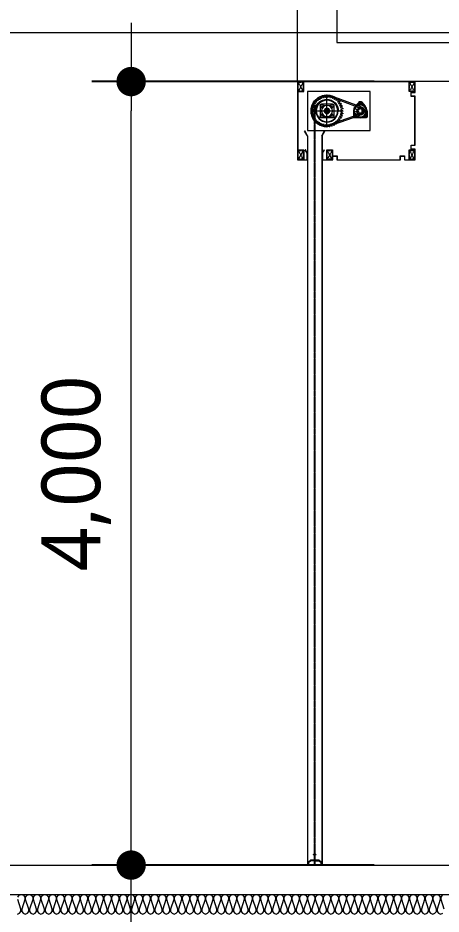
# Model space of a CAD drawing. Header units: millimetres. Extents: x 0 to 420000, y 0 to 297000.
# Drawn here: x 250735 to 252895, y 34200 to 38775 of the extents above; entities that cross this region are included whole.
import ezdxf

# ---------------------------------------------------------------- set-up
doc = ezdxf.new("R2010")
doc.units = ezdxf.units.MM
for name, pattern in [('CEN', [62, 60, -1, 0, -1]), ('CENTER', [2, 1.25, -0.25, 0.25, -0.25]), ('HIDDENX2', [0.75, 0.5, -0.25])]:
    doc.linetypes.add(name, pattern=pattern)
doc.layers.get('Defpoints').update_dxf_attribs({"color": 140})
for name, color, linetype, lineweight in [('A-AXIS-LINE', 1, 'CEN', 15), ('A-CONC-LIN1', 2, 'Continuous', 40), ('A-ELEV-LIN3', 8, 'Continuous', 18), ('A-WAXM-PANL', 6, 'Continuous', 20), ('A-XXXX-FIN2', 6, 'Continuous', 20), ('A-XXXX-INSL2', 8, 'Continuous', 18), ('DJ', 7, 'Continuous', 5)]:
    doc.layers.add(name, color=color, linetype=linetype, lineweight=lineweight)
doc.layers.add('A-XXXX-NPLT', color=144, linetype='Continuous', lineweight=15, plot=False)
doc.layers.add('CEN', color=1, linetype='CEN')
doc.styles.add('HY울릉도L', font='')
doc.styles.add('맑은고딕', font='')
doc.styles.get('HY울릉도L').set_extended_font_data('HYwulM')
doc.styles.get('맑은고딕').set_extended_font_data('Malgun Gothic')
doc.dimstyles.new('CDIM', dxfattribs={"dimtxt": 3, "dimasz": 1.5, "dimexe": 2, "dimexo": 1, "dimgap": 1, "dimtad": 1, "dimdec": 0, "dimrnd": 0.5, "dimzin": 0, "dimdsep": 32, "dimlunit": 6, "dimtxsty": 'HY울릉도L', "dimblk1": '_CIDOT', "dimblk2": '_CIDOT', "dimsah": 1, "dimcen": 5.5, "dimclrd": 2, "dimclre": 2, "dimclrt": 7, "dimadec": 0, "dimazin": 0, "dimtfac": 1, "dimtdec": 0, "dimtix": 1, "dimtmove": 2, "dimatfit": 1, "dimldrblk": '_CIDOT', "dimfxl": 1, "dimtolj": 1, "dimtzin": 0, "dimlwd": -1, "dimarcsym": 0})

# ---------------------------------------------------------------- blocks, each defined once
blk = doc.blocks.new('axis(211208)')
at = {"layer": 'A-AXIS-LINE', "ltscale": 1000}
for p, q in [((4631788.1, -426868.7), (4955413.1, -426868.7)), ((4631788.1, -431118.7), (4955413.1, -431118.7))]:
    blk.add_line(p, q, dxfattribs=at)
blk = doc.blocks.new('지하2층')
at = {"layer": 'A-XXXX-FIN2'}
blk.add_line((4802023.8, -391118.7), (4878823.8, -391118.7), dxfattribs=at)
at = {"layer": 'A-XXXX-INSL2'}
blk.add_line((4802023.8, -391268.7), (4878923.8, -391268.7), dxfattribs=at)
for points in [[(4821043.8, -391368.7), (4821054.8, -391364.7), (4821061.8, -391354.7), (4821061.8, -391343.7), (4821045.8, -391293.7)], [(4821045.8, -391282.7), (4821052.8, -391272.7), (4821063.8, -391268.7), (4821074.8, -391272.7), (4821081.8, -391282.7), (4821081.8, -391293.7), (4821065.8, -391343.7), (4821065.8, -391354.7), (4821072.8, -391364.7), (4821083.8, -391368.7), (4821094.8, -391364.7), (4821101.8, -391354.7), (4821101.8, -391343.7), (4821085.8, -391293.7), (4821085.8, -391282.7), (4821092.8, -391272.7), (4821103.8, -391268.7), (4821114.8, -391272.7), (4821121.8, -391282.7), (4821121.8, -391293.7), (4821105.8, -391343.7), (4821105.8, -391354.7), (4821112.8, -391364.7), (4821123.8, -391368.7), (4821134.8, -391364.7), (4821141.8, -391354.7), (4821141.8, -391343.7), (4821125.8, -391293.7), (4821125.8, -391282.7), (4821132.8, -391272.7), (4821143.8, -391268.7), (4821154.8, -391272.7), (4821161.8, -391282.7), (4821161.8, -391293.7), (4821145.8, -391343.7), (4821145.8, -391354.7), (4821152.8, -391364.7), (4821163.8, -391368.7), (4821174.8, -391364.7), (4821181.8, -391354.7), (4821181.8, -391343.7), (4821165.8, -391293.7), (4821165.8, -391282.7), (4821172.8, -391272.7), (4821183.8, -391268.7), (4821194.8, -391272.7), (4821201.8, -391282.7), (4821201.8, -391293.7), (4821185.8, -391343.7), (4821185.8, -391354.7), (4821192.8, -391364.7), (4821203.8, -391368.7), (4821214.8, -391364.7), (4821221.8, -391354.7), (4821221.8, -391343.7), (4821205.8, -391293.7), (4821205.8, -391282.7), (4821212.8, -391272.7), (4821223.8, -391268.7), (4821234.8, -391272.7), (4821241.8, -391282.7), (4821241.8, -391293.7), (4821225.8, -391343.7), (4821225.8, -391354.7), (4821232.8, -391364.7), (4821243.8, -391368.7), (4821254.8, -391364.7), (4821261.8, -391354.7), (4821261.8, -391343.7), (4821245.8, -391293.7), (4821245.8, -391282.7), (4821252.8, -391272.7), (4821263.8, -391268.7), (4821274.8, -391272.7), (4821281.8, -391282.7), (4821281.8, -391293.7), (4821265.8, -391343.7), (4821265.8, -391354.7), (4821272.8, -391364.7), (4821283.8, -391368.7), (4821294.8, -391364.7), (4821301.8, -391354.7), (4821301.8, -391343.7), (4821285.8, -391293.7), (4821285.8, -391282.7), (4821292.8, -391272.7), (4821303.8, -391268.7), (4821314.8, -391272.7), (4821321.8, -391282.7), (4821321.8, -391293.7), (4821305.8, -391343.7), (4821305.8, -391354.7), (4821312.8, -391364.7), (4821323.8, -391368.7), (4821334.8, -391364.7), (4821341.8, -391354.7), (4821341.8, -391343.7), (4821325.8, -391293.7), (4821325.8, -391282.7), (4821332.8, -391272.7), (4821343.8, -391268.7), (4821354.8, -391272.7), (4821361.8, -391282.7), (4821361.8, -391293.7), (4821345.8, -391343.7), (4821345.8, -391354.7), (4821352.8, -391364.7), (4821363.8, -391368.7), (4821374.8, -391364.7), (4821381.8, -391354.7), (4821381.8, -391343.7), (4821365.8, -391293.7), (4821365.8, -391282.7), (4821372.8, -391272.7), (4821383.8, -391268.7), (4821394.8, -391272.7), (4821401.8, -391282.7), (4821401.8, -391293.7), (4821385.8, -391343.7), (4821385.8, -391354.7), (4821392.8, -391364.7), (4821403.8, -391368.7), (4821414.8, -391364.7), (4821421.8, -391354.7), (4821421.8, -391343.7), (4821405.8, -391293.7), (4821405.8, -391282.7), (4821412.8, -391272.7), (4821423.8, -391268.7), (4821434.8, -391272.7), (4821441.8, -391282.7), (4821441.8, -391293.7), (4821425.8, -391343.7), (4821425.8, -391354.7), (4821432.8, -391364.7), (4821443.8, -391368.7), (4821454.8, -391364.7), (4821461.8, -391354.7), (4821461.8, -391343.7), (4821445.8, -391293.7), (4821445.8, -391282.7), (4821452.8, -391272.7), (4821463.8, -391268.7), (4821474.8, -391272.7), (4821481.8, -391282.7), (4821481.8, -391293.7), (4821465.8, -391343.7), (4821465.8, -391354.7), (4821472.8, -391364.7), (4821483.8, -391368.7), (4821494.8, -391364.7), (4821501.8, -391354.7), (4821501.8, -391343.7), (4821485.8, -391293.7), (4821485.8, -391282.7), (4821492.8, -391272.7), (4821503.8, -391268.7), (4821514.8, -391272.7), (4821521.8, -391282.7), (4821521.8, -391293.7), (4821505.8, -391343.7), (4821505.8, -391354.7), (4821512.8, -391364.7), (4821523.8, -391368.7), (4821534.8, -391364.7), (4821541.8, -391354.7), (4821541.8, -391343.7), (4821525.8, -391293.7), (4821525.8, -391282.7), (4821532.8, -391272.7), (4821543.8, -391268.7), (4821554.8, -391272.7), (4821561.8, -391282.7), (4821561.8, -391293.7), (4821545.8, -391343.7), (4821545.8, -391354.7), (4821552.8, -391364.7), (4821563.8, -391368.7), (4821574.8, -391364.7), (4821581.8, -391354.7), (4821581.8, -391343.7), (4821565.8, -391293.7), (4821565.8, -391282.7), (4821572.8, -391272.7), (4821583.8, -391268.7), (4821594.8, -391272.7), (4821601.8, -391282.7), (4821601.8, -391293.7), (4821585.8, -391343.7), (4821585.8, -391354.7), (4821592.8, -391364.7), (4821603.8, -391368.7), (4821614.8, -391364.7), (4821621.8, -391354.7), (4821621.8, -391343.7), (4821605.8, -391293.7), (4821605.8, -391282.7), (4821612.8, -391272.7), (4821623.8, -391268.7), (4821634.8, -391272.7), (4821641.8, -391282.7), (4821641.8, -391293.7), (4821625.8, -391343.7), (4821625.8, -391354.7), (4821632.8, -391364.7), (4821643.8, -391368.7), (4821654.8, -391364.7), (4821661.8, -391354.7), (4821661.8, -391343.7), (4821645.8, -391293.7), (4821645.8, -391282.7), (4821652.8, -391272.7), (4821663.8, -391268.7), (4821674.8, -391272.7), (4821681.8, -391282.7), (4821681.8, -391293.7), (4821665.8, -391343.7), (4821665.8, -391354.7), (4821672.8, -391364.7), (4821683.8, -391368.7), (4821694.8, -391364.7), (4821701.8, -391354.7), (4821701.8, -391343.7), (4821685.8, -391293.7), (4821685.8, -391282.7), (4821692.8, -391272.7), (4821703.8, -391268.7), (4821714.8, -391272.7), (4821721.8, -391282.7), (4821721.8, -391293.7), (4821705.8, -391343.7), (4821705.8, -391354.7), (4821712.8, -391364.7), (4821723.8, -391368.7), (4821734.8, -391364.7), (4821741.8, -391354.7), (4821741.8, -391343.7), (4821725.8, -391293.7), (4821725.8, -391282.7), (4821732.8, -391272.7), (4821743.8, -391268.7), (4821754.8, -391272.7), (4821761.8, -391282.7), (4821761.8, -391293.7), (4821745.8, -391343.7), (4821745.8, -391354.7), (4821752.8, -391364.7), (4821763.8, -391368.7), (4821774.8, -391364.7), (4821781.8, -391354.7), (4821781.8, -391343.7), (4821765.8, -391293.7), (4821765.8, -391282.7), (4821772.8, -391272.7), (4821783.8, -391268.7), (4821794.8, -391272.7), (4821801.8, -391282.7), (4821801.8, -391293.7), (4821785.8, -391343.7), (4821785.8, -391354.7), (4821792.8, -391364.7), (4821803.8, -391368.7), (4821814.8, -391364.7), (4821821.8, -391354.7), (4821821.8, -391343.7), (4821805.8, -391293.7), (4821805.8, -391282.7), (4821812.8, -391272.7), (4821823.8, -391268.7), (4821834.8, -391272.7), (4821841.8, -391282.7), (4821841.8, -391293.7), (4821825.8, -391343.7), (4821825.8, -391354.7), (4821832.8, -391364.7), (4821843.8, -391368.7), (4821854.8, -391364.7), (4821861.8, -391354.7), (4821861.8, -391343.7), (4821845.8, -391293.7), (4821845.8, -391282.7), (4821852.8, -391272.7), (4821863.8, -391268.7), (4821874.8, -391272.7), (4821881.8, -391282.7), (4821881.8, -391293.7), (4821865.8, -391343.7), (4821865.8, -391354.7), (4821872.8, -391364.7), (4821883.8, -391368.7), (4821894.8, -391364.7), (4821901.8, -391354.7), (4821901.8, -391343.7), (4821885.8, -391293.7), (4821885.8, -391282.7), (4821892.8, -391272.7), (4821903.8, -391268.7), (4821914.8, -391272.7), (4821921.8, -391282.7), (4821921.8, -391293.7), (4821905.8, -391343.7), (4821905.8, -391354.7), (4821912.8, -391364.7), (4821923.8, -391368.7), (4821934.8, -391364.7), (4821941.8, -391354.7), (4821941.8, -391343.7), (4821925.8, -391293.7), (4821925.8, -391282.7), (4821932.8, -391272.7), (4821943.8, -391268.7), (4821954.8, -391272.7), (4821961.8, -391282.7), (4821961.8, -391293.7), (4821945.8, -391343.7), (4821945.8, -391354.7), (4821952.8, -391364.7), (4821963.8, -391368.7), (4821974.8, -391364.7), (4821981.8, -391354.7), (4821981.8, -391343.7), (4821965.8, -391293.7), (4821965.8, -391282.7), (4821972.8, -391272.7), (4821983.8, -391268.7), (4821994.8, -391272.7), (4822001.8, -391282.7), (4822001.8, -391293.7), (4821985.8, -391343.7), (4821985.8, -391354.7), (4821992.8, -391364.7), (4822003.8, -391368.7), (4822014.8, -391364.7), (4822021.8, -391354.7), (4822021.8, -391343.7), (4822005.8, -391293.7), (4822005.8, -391282.7), (4822012.8, -391272.7), (4822023.8, -391268.7), (4822034.8, -391272.7), (4822041.8, -391282.7), (4822041.8, -391293.7), (4822025.8, -391343.7), (4822025.8, -391354.7), (4822032.8, -391364.7), (4822043.8, -391368.7), (4822054.8, -391364.7), (4822061.8, -391354.7), (4822061.8, -391343.7), (4822045.8, -391293.7), (4822045.8, -391282.7), (4822052.8, -391272.7), (4822063.8, -391268.7), (4822074.8, -391272.7), (4822081.8, -391282.7), (4822081.8, -391293.7), (4822065.8, -391343.7), (4822065.8, -391354.7), (4822072.8, -391364.7), (4822083.8, -391368.7), (4822094.8, -391364.7), (4822101.8, -391354.7), (4822101.8, -391343.7), (4822085.8, -391293.7), (4822085.8, -391282.7), (4822092.8, -391272.7), (4822103.8, -391268.7), (4822114.8, -391272.7), (4822121.8, -391282.7), (4822121.8, -391293.7), (4822105.8, -391343.7), (4822105.8, -391354.7), (4822112.8, -391364.7), (4822123.8, -391368.7), (4822134.8, -391364.7), (4822141.8, -391354.7), (4822141.8, -391343.7), (4822125.8, -391293.7), (4822125.8, -391282.7), (4822132.8, -391272.7), (4822143.8, -391268.7), (4822154.8, -391272.7), (4822161.8, -391282.7), (4822161.8, -391293.7), (4822145.8, -391343.7), (4822145.8, -391354.7), (4822152.8, -391364.7), (4822163.8, -391368.7), (4822174.8, -391364.7), (4822181.8, -391354.7), (4822181.8, -391343.7), (4822165.8, -391293.7), (4822165.8, -391282.7), (4822172.8, -391272.7), (4822183.8, -391268.7), (4822194.8, -391272.7), (4822201.8, -391282.7), (4822201.8, -391293.7), (4822185.8, -391343.7), (4822185.8, -391354.7), (4822192.8, -391364.7), (4822203.8, -391368.7), (4822214.8, -391364.7), (4822221.8, -391354.7), (4822221.8, -391343.7), (4822205.8, -391293.7), (4822205.8, -391282.7), (4822212.8, -391272.7), (4822223.8, -391268.7), (4822234.8, -391272.7), (4822241.8, -391282.7), (4822241.8, -391293.7), (4822225.8, -391343.7), (4822225.8, -391354.7), (4822232.8, -391364.7), (4822243.8, -391368.7), (4822254.8, -391364.7), (4822261.8, -391354.7), (4822261.8, -391343.7), (4822245.8, -391293.7), (4822245.8, -391282.7), (4822252.8, -391272.7), (4822263.8, -391268.7), (4822274.8, -391272.7), (4822281.8, -391282.7), (4822281.8, -391293.7), (4822265.8, -391343.7), (4822265.8, -391354.7), (4822272.8, -391364.7), (4822283.8, -391368.7), (4822294.8, -391364.7), (4822301.8, -391354.7), (4822301.8, -391343.7), (4822285.8, -391293.7), (4822285.8, -391282.7), (4822292.8, -391272.7), (4822303.8, -391268.7), (4822314.8, -391272.7), (4822321.8, -391282.7), (4822321.8, -391293.7), (4822305.8, -391343.7), (4822305.8, -391354.7), (4822312.8, -391364.7), (4822323.8, -391368.7), (4822334.8, -391364.7), (4822341.8, -391354.7), (4822341.8, -391343.7), (4822325.8, -391293.7), (4822325.8, -391282.7), (4822332.8, -391272.7), (4822343.8, -391268.7), (4822354.8, -391272.7), (4822361.8, -391282.7), (4822361.8, -391293.7), (4822345.8, -391343.7), (4822345.8, -391354.7), (4822352.8, -391364.7), (4822363.8, -391368.7), (4822374.8, -391364.7), (4822381.8, -391354.7), (4822381.8, -391343.7), (4822365.8, -391293.7), (4822365.8, -391282.7), (4822372.8, -391272.7), (4822383.8, -391268.7), (4822394.8, -391272.7), (4822401.8, -391282.7), (4822401.8, -391293.7), (4822385.8, -391343.7), (4822385.8, -391354.7), (4822392.8, -391364.7), (4822403.8, -391368.7), (4822414.8, -391364.7), (4822421.8, -391354.7), (4822421.8, -391343.7), (4822405.8, -391293.7), (4822405.8, -391282.7), (4822412.8, -391272.7), (4822423.8, -391268.7), (4822434.8, -391272.7), (4822441.8, -391282.7), (4822441.8, -391293.7), (4822425.8, -391343.7), (4822425.8, -391354.7), (4822432.8, -391364.7), (4822443.8, -391368.7), (4822454.8, -391364.7), (4822461.8, -391354.7), (4822461.8, -391343.7), (4822445.8, -391293.7), (4822445.8, -391282.7), (4822452.8, -391272.7), (4822463.8, -391268.7), (4822474.8, -391272.7), (4822481.8, -391282.7), (4822481.8, -391293.7), (4822465.8, -391343.7), (4822465.8, -391354.7), (4822472.8, -391364.7), (4822483.8, -391368.7), (4822494.8, -391364.7), (4822501.8, -391354.7), (4822501.8, -391343.7), (4822485.8, -391293.7), (4822485.8, -391282.7), (4822492.8, -391272.7), (4822503.8, -391268.7), (4822514.8, -391272.7), (4822521.8, -391282.7), (4822521.8, -391293.7), (4822505.8, -391343.7), (4822505.8, -391354.7), (4822512.8, -391364.7), (4822523.8, -391368.7), (4822534.8, -391364.7), (4822541.8, -391354.7), (4822541.8, -391343.7), (4822525.8, -391293.7), (4822525.8, -391282.7), (4822532.8, -391272.7), (4822543.8, -391268.7), (4822554.8, -391272.7), (4822561.8, -391282.7), (4822561.8, -391293.7), (4822545.8, -391343.7), (4822545.8, -391354.7), (4822552.8, -391364.7), (4822563.8, -391368.7), (4822574.8, -391364.7), (4822581.8, -391354.7), (4822581.8, -391343.7), (4822565.8, -391293.7), (4822565.8, -391282.7), (4822572.8, -391272.7), (4822583.8, -391268.7), (4822594.8, -391272.7), (4822601.8, -391282.7), (4822601.8, -391293.7), (4822585.8, -391343.7), (4822585.8, -391354.7), (4822592.8, -391364.7), (4822603.8, -391368.7), (4822614.8, -391364.7), (4822621.8, -391354.7), (4822621.8, -391343.7), (4822605.8, -391293.7), (4822605.8, -391282.7), (4822612.8, -391272.7), (4822623.8, -391268.7), (4822634.8, -391272.7), (4822641.8, -391282.7), (4822641.8, -391293.7), (4822625.8, -391343.7), (4822625.8, -391354.7), (4822632.8, -391364.7), (4822643.8, -391368.7), (4822654.8, -391364.7), (4822661.8, -391354.7), (4822661.8, -391343.7), (4822645.8, -391293.7), (4822645.8, -391282.7), (4822652.8, -391272.7), (4822663.8, -391268.7), (4822674.8, -391272.7), (4822681.8, -391282.7), (4822681.8, -391293.7), (4822665.8, -391343.7), (4822665.8, -391354.7), (4822672.8, -391364.7), (4822683.8, -391368.7), (4822694.8, -391364.7), (4822701.8, -391354.7), (4822701.8, -391343.7), (4822685.8, -391293.7), (4822685.8, -391282.7), (4822692.8, -391272.7), (4822703.8, -391268.7), (4822714.8, -391272.7), (4822721.8, -391282.7), (4822721.8, -391293.7), (4822705.8, -391343.7), (4822705.8, -391354.7), (4822712.8, -391364.7), (4822723.8, -391368.7), (4822734.8, -391364.7), (4822741.8, -391354.7), (4822741.8, -391343.7), (4822725.8, -391293.7), (4822725.8, -391282.7), (4822732.8, -391272.7), (4822743.8, -391268.7), (4822754.8, -391272.7), (4822761.8, -391282.7), (4822761.8, -391293.7), (4822745.8, -391343.7), (4822745.8, -391354.7), (4822752.8, -391364.7), (4822763.8, -391368.7), (4822774.8, -391364.7), (4822781.8, -391354.7), (4822781.8, -391343.7), (4822765.8, -391293.7), (4822765.8, -391282.7), (4822772.8, -391272.7), (4822783.8, -391268.7), (4822794.8, -391272.7), (4822801.8, -391282.7), (4822801.8, -391293.7), (4822785.8, -391343.7), (4822785.8, -391354.7), (4822792.8, -391364.7), (4822803.8, -391368.7), (4822814.8, -391364.7), (4822821.8, -391354.7), (4822821.8, -391343.7), (4822805.8, -391293.7), (4822805.8, -391282.7), (4822812.8, -391272.7), (4822823.8, -391268.7), (4822834.8, -391272.7), (4822841.8, -391282.7), (4822841.8, -391293.7), (4822825.8, -391343.7), (4822825.8, -391354.7), (4822832.8, -391364.7), (4822843.8, -391368.7), (4822854.8, -391364.7), (4822861.8, -391354.7), (4822861.8, -391343.7), (4822845.8, -391293.7), (4822845.8, -391282.7), (4822852.8, -391272.7), (4822863.8, -391268.7), (4822874.8, -391272.7), (4822881.8, -391282.7), (4822881.8, -391293.7), (4822865.8, -391343.7), (4822865.8, -391354.7), (4822872.8, -391364.7), (4822883.8, -391368.7), (4822894.8, -391364.7), (4822901.8, -391354.7), (4822901.8, -391343.7), (4822885.8, -391293.7), (4822885.8, -391282.7), (4822892.8, -391272.7), (4822903.8, -391268.7), (4822914.8, -391272.7), (4822921.8, -391282.7), (4822921.8, -391293.7), (4822905.8, -391343.7), (4822905.8, -391354.7), (4822912.8, -391364.7), (4822923.8, -391368.7), (4822934.8, -391364.7), (4822941.8, -391354.7), (4822941.8, -391343.7), (4822925.8, -391293.7), (4822925.8, -391282.7), (4822932.8, -391272.7), (4822943.8, -391268.7), (4822954.8, -391272.7), (4822961.8, -391282.7), (4822961.8, -391293.7), (4822945.8, -391343.7), (4822945.8, -391354.7), (4822952.8, -391364.7), (4822963.8, -391368.7), (4822974.8, -391364.7), (4822981.8, -391354.7), (4822981.8, -391343.7), (4822965.8, -391293.7), (4822965.8, -391282.7), (4822972.8, -391272.7), (4822983.8, -391268.7), (4822994.8, -391272.7), (4823001.8, -391282.7), (4823001.8, -391293.7), (4822985.8, -391343.7), (4822985.8, -391354.7), (4822992.8, -391364.7), (4823003.8, -391368.7), (4823014.8, -391364.7), (4823021.8, -391354.7), (4823021.8, -391343.7), (4823005.8, -391293.7), (4823005.8, -391282.7), (4823012.8, -391272.7), (4823023.8, -391268.7), (4823034.8, -391272.7), (4823041.8, -391282.7), (4823041.8, -391293.7), (4823025.8, -391343.7), (4823025.8, -391354.7), (4823032.8, -391364.7), (4823043.8, -391368.7), (4823054.8, -391364.7), (4823061.8, -391354.7), (4823061.8, -391343.7), (4823045.8, -391293.7), (4823045.8, -391282.7), (4823052.8, -391272.7), (4823063.8, -391268.7), (4823074.8, -391272.7), (4823081.8, -391282.7), (4823081.8, -391293.7), (4823065.8, -391343.7), (4823065.8, -391354.7), (4823072.8, -391364.7), (4823083.8, -391368.7), (4823094.8, -391364.7), (4823101.8, -391354.7), (4823101.8, -391343.7), (4823085.8, -391293.7), (4823085.8, -391282.7), (4823092.8, -391272.7), (4823103.8, -391268.7), (4823114.8, -391272.7), (4823121.8, -391282.7), (4823121.8, -391293.7), (4823105.8, -391343.7), (4823105.8, -391354.7), (4823112.8, -391364.7), (4823123.8, -391368.7), (4823134.8, -391364.7), (4823141.8, -391354.7), (4823141.8, -391343.7), (4823125.8, -391293.7), (4823125.8, -391282.7), (4823132.8, -391272.7), (4823143.8, -391268.7), (4823154.8, -391272.7), (4823161.8, -391282.7), (4823161.8, -391293.7), (4823145.8, -391343.7), (4823145.8, -391354.7), (4823152.8, -391364.7), (4823163.8, -391368.7), (4823174.8, -391364.7), (4823181.8, -391354.7), (4823181.8, -391343.7), (4823165.8, -391293.7), (4823165.8, -391282.7), (4823172.8, -391272.7), (4823183.8, -391268.7), (4823194.8, -391272.7), (4823201.8, -391282.7), (4823201.8, -391293.7), (4823185.8, -391343.7), (4823185.8, -391354.7), (4823192.8, -391364.7), (4823203.8, -391368.7), (4823214.8, -391364.7)], [(4823221.8, -391343.7), (4823205.8, -391293.7), (4823205.8, -391282.7), (4823212.8, -391272.7)]]:
    blk.add_lwpolyline(points, dxfattribs=at)
blk = doc.blocks.new('방화스크린(냉동전실)(220321)')
at = {"layer": 'A-ELEV-LIN3'}
for p, q in [((225602.9, 83862.7), (225460.5, 83809.3)), ((225604.2, 83863.4), (225601.7, 83862.1)), ((225601.7, 83862.1), (225604.3, 83850.8)), ((225604.2, 83863.4), (225611.8, 83854.6)), ((225616.1, 83868.1), (225613.4, 83867.2)), ((225613.4, 83867.2), (225614.2, 83855.6)), ((225616.1, 83868.1), (225622.3, 83858.2)), ((225625.8, 83870.4), (225624.8, 83858.9)), ((225628.6, 83870.9), (225625.8, 83870.4)), ((225628.6, 83870.9), (225633.2, 83860.2)), ((225635.8, 83860.4), (225633.2, 83860.2)), ((225638.6, 83871.6), (225635.8, 83860.4)), ((225641.4, 83871.6), (225638.6, 83871.6)), ((225640, 83717.2), (225640, 83862.8)), ((225641.4, 83871.6), (225644.2, 83860.4)), ((225646.8, 83860.2), (225644.2, 83860.4)), ((225651.4, 83870.9), (225646.8, 83860.2)), ((225654.2, 83870.4), (225651.4, 83870.9)), ((225654.2, 83870.4), (225655.2, 83858.9)), ((225663.9, 83868.1), (225657.7, 83858.2)), ((225666.6, 83867.2), (225663.9, 83868.1)), ((225666.6, 83867.2), (225665.8, 83855.6)), ((225675.8, 83863.4), (225668.2, 83854.6)), ((225678.3, 83862.1), (225675.7, 83850.8)), ((225678.3, 83862.1), (225675.8, 83863.4)), ((225464.7, 83835.9), (225444.6, 83813.8)), ((225463.3, 83834.3), (225463.3, 83824.4)), ((225606, 83856.5), (225463.7, 83803.1)), ((225476.1, 83838.8), (225464.7, 83838.8)), ((225464.7, 83824.7), (225464.7, 83838.8)), ((225476.1, 83824.6), (225476.1, 83838.8)), ((225476.1, 83835.7), (225496.1, 83813.8)), ((225477.4, 83834.3), (225477.4, 83824.4)), ((225562.8, 83816.6), (225561.9, 83813.9)), ((225562.8, 83816.6), (225574.4, 83815.8)), ((225567.9, 83828.3), (225566.6, 83825.8)), ((225566.6, 83825.8), (225575.4, 83818.2)), ((225567.9, 83828.3), (225579.2, 83825.7)), ((225574.8, 83839.1), (225573.1, 83836.8)), ((225573.1, 83836.8), (225580.6, 83828)), ((225575.4, 83818.2), (225574.4, 83815.8)), ((225574.8, 83839.1), (225585.5, 83834.8)), ((225580.6, 83828), (225579.2, 83825.7)), ((225583.3, 83848.7), (225581.3, 83846.7)), ((225581.3, 83846.7), (225587.2, 83836.8)), ((225583.3, 83848.7), (225593.2, 83842.7)), ((225587.2, 83836.8), (225585.5, 83834.8)), ((225593.2, 83856.9), (225590.9, 83855.2)), ((225590.9, 83855.2), (225595.2, 83844.5)), ((225593.2, 83856.9), (225602, 83849.4)), ((225595.2, 83844.5), (225593.2, 83842.7)), ((225604.3, 83850.8), (225602, 83849.4)), ((225604.8, 83818.1), (225604.8, 83761.8)), ((225604.8, 83815.2), (225612.2, 83807.8)), ((225614.2, 83855.6), (225611.8, 83854.6)), ((225611.9, 83825.2), (225668.1, 83825.2)), ((225614.8, 83825.2), (225622.2, 83817.8)), ((225624.8, 83858.9), (225622.3, 83858.2)), ((225640, 83847.9), (225642.2, 83847.9)), ((225640, 83847.2), (225642.2, 83847.2)), ((225657.7, 83858.2), (225655.2, 83858.9)), ((225665.2, 83825.2), (225657.8, 83817.8)), ((225668.2, 83854.6), (225665.8, 83855.6)), ((225675.2, 83815.2), (225667.8, 83807.8)), ((225675.2, 83818.1), (225675.2, 83761.8)), ((225678, 83849.4), (225675.7, 83850.8)), ((225686.9, 83856.9), (225678, 83849.4)), ((225689.1, 83855.2), (225684.8, 83844.5)), ((225686.8, 83842.7), (225684.8, 83844.5)), ((225696.7, 83848.7), (225686.8, 83842.7)), ((225689.1, 83855.2), (225686.9, 83856.9)), ((225698.7, 83846.7), (225692.8, 83836.8)), ((225694.5, 83834.8), (225692.8, 83836.8)), ((225705.2, 83839.1), (225694.5, 83834.8)), ((225698.7, 83846.7), (225696.7, 83848.7)), ((225706.9, 83836.8), (225699.4, 83828)), ((225700.8, 83825.7), (225699.4, 83828)), ((225712.1, 83828.3), (225700.8, 83825.7)), ((225713.4, 83825.8), (225704.6, 83818.2)), ((225705.6, 83815.8), (225704.6, 83818.2)), ((225706.9, 83836.8), (225705.2, 83839.1)), ((225717.2, 83816.6), (225705.6, 83815.8)), ((225713.4, 83825.8), (225712.1, 83828.3)), ((225718.1, 83813.9), (225717.2, 83816.6)), ((225435.2, 83790), (225435.2, 83759.7)), ((225441, 83770.6), (225435.2, 83764.8)), ((225448.9, 83788.3), (225455.6, 83790.3)), ((225448.9, 83788.3), (225449.3, 83785.5)), ((225449.3, 83785.5), (225456.3, 83785.7)), ((225451.4, 83800.2), (225450.2, 83797.7)), ((225450.2, 83797.7), (225456.2, 83794)), ((225451.4, 83800.2), (225458.1, 83798.2)), ((225453.2, 83777), (225457.8, 83782.2)), ((225453.2, 83777), (225455, 83774.8)), ((225455, 83774.8), (225460.8, 83778.8)), ((225456.2, 83794), (225455.6, 83790.3)), ((225456.3, 83785.7), (225457.8, 83782.2)), ((225459.9, 83808.9), (225457.5, 83807.3)), ((225457.5, 83807.3), (225460.6, 83801)), ((225460.6, 83801), (225458.1, 83798.2)), ((225459.9, 83808.9), (225464.5, 83803.5)), ((225460.8, 83778.8), (225464, 83776.7)), ((225462.9, 83769.7), (225464, 83776.7)), ((225462.9, 83769.7), (225465.6, 83769)), ((225468.1, 83804.5), (225464.5, 83803.5)), ((225465.6, 83769), (225468.4, 83775.4)), ((225468.9, 83811.5), (225468.1, 83804.5)), ((225468.4, 83775.4), (225472.2, 83775.4)), ((225471.8, 83811.5), (225468.9, 83811.5)), ((225640.9, 83715.3), (225470.5, 83775.3)), ((225641, 83708.4), (225470.6, 83768.4)), ((225471.8, 83811.5), (225472.7, 83804.5)), ((225475.1, 83769), (225472.2, 83775.4)), ((225476.3, 83803.5), (225472.7, 83804.5)), ((225475.1, 83769), (225477.8, 83769.7)), ((225480.8, 83808.9), (225476.3, 83803.5)), ((225476.6, 83776.7), (225479.8, 83778.7)), ((225477.8, 83769.7), (225476.6, 83776.7)), ((225485.7, 83774.8), (225479.8, 83778.7)), ((225483.2, 83807.3), (225480.2, 83801)), ((225482.6, 83798.1), (225480.2, 83801)), ((225483.2, 83807.3), (225480.8, 83808.9)), ((225489.3, 83800.2), (225482.6, 83798.1)), ((225482.8, 83782.2), (225484.4, 83785.6)), ((225487.5, 83777), (225482.8, 83782.2)), ((225491.4, 83785.5), (225484.4, 83785.6)), ((225490.5, 83797.7), (225484.6, 83793.9)), ((225485.1, 83790.2), (225484.6, 83793.9)), ((225491.8, 83788.3), (225485.1, 83790.2)), ((225485.7, 83774.8), (225487.5, 83777)), ((225490.5, 83797.7), (225489.3, 83800.2)), ((225491.4, 83785.5), (225491.8, 83788.3)), ((225499.7, 83770.6), (225505.5, 83764.8)), ((225505.5, 83790), (225505.5, 83759.7)), ((225558.4, 83791.4), (225569.6, 83794.2)), ((225558.4, 83791.4), (225558.4, 83788.6)), ((225558.4, 83788.6), (225569.6, 83785.8)), ((225559.6, 83804.2), (225559.1, 83801.4)), ((225559.1, 83801.4), (225569.8, 83796.8)), ((225559.1, 83778.6), (225569.8, 83783.2)), ((225559.1, 83778.6), (225559.6, 83775.8)), ((225559.6, 83804.2), (225571.1, 83805.2)), ((225559.6, 83775.8), (225571.1, 83774.8)), ((225561.9, 83813.9), (225571.8, 83807.7)), ((225561.9, 83766.1), (225571.8, 83772.3)), ((225712.8, 83790), (225567.2, 83790)), ((225569.8, 83796.8), (225569.6, 83794.2)), ((225569.6, 83785.8), (225569.8, 83783.2)), ((225571.8, 83807.7), (225571.1, 83805.2)), ((225571.1, 83774.8), (225571.8, 83772.3)), ((225582.8, 83790), (225582.1, 83790)), ((225612.2, 83772.2), (225604.8, 83764.8)), ((225629.5, 83790.6), (225640.6, 83779.5)), ((225630.5, 83794.6), (225644.5, 83780.5)), ((225632.5, 83797.5), (225647.5, 83782.5)), ((225635.5, 83799.5), (225649.5, 83785.4)), ((225650.5, 83789.4), (225639.4, 83800.5)), ((225667.8, 83772.2), (225675.2, 83764.8)), ((225718.1, 83813.9), (225708.2, 83807.7)), ((225708.9, 83805.2), (225708.2, 83807.7)), ((225708.2, 83772.3), (225708.9, 83774.8)), ((225718.1, 83766.1), (225708.2, 83772.3)), ((225720.4, 83804.2), (225708.9, 83805.2)), ((225720.4, 83775.8), (225708.9, 83774.8)), ((225720.9, 83801.4), (225710.2, 83796.8)), ((225710.4, 83794.2), (225710.2, 83796.8)), ((225710.2, 83783.2), (225710.4, 83785.8)), ((225720.9, 83778.6), (225710.2, 83783.2)), ((225721.6, 83791.4), (225710.4, 83794.2)), ((225721.6, 83788.6), (225710.4, 83785.8)), ((225720.9, 83801.4), (225720.4, 83804.2)), ((225720.4, 83775.8), (225720.9, 83778.6)), ((225721.6, 83788.6), (225721.6, 83791.4)), ((225440.1, 83754.9), (225500.6, 83754.9)), ((225451, 83760.7), (225445.2, 83754.9)), ((225489.7, 83760.7), (225495.5, 83754.9)), ((225561.9, 83766.1), (225562.8, 83763.4)), ((225562.8, 83763.4), (225574.4, 83764.2)), ((225566.6, 83754.2), (225575.4, 83761.8)), ((225566.6, 83754.2), (225567.9, 83751.7)), ((225567.9, 83751.7), (225579.2, 83754.3)), ((225573.1, 83743.1), (225580.6, 83752)), ((225573.1, 83743.1), (225574.8, 83740.9)), ((225574.4, 83764.2), (225575.4, 83761.8)), ((225574.8, 83740.9), (225585.5, 83745.2)), ((225579.2, 83754.3), (225580.6, 83752)), ((225581.3, 83733.3), (225587.2, 83743.2)), ((225581.3, 83733.3), (225583.3, 83731.3)), ((225583.3, 83731.3), (225593.2, 83737.2)), ((225585.5, 83745.2), (225587.2, 83743.2)), ((225590.9, 83724.8), (225595.2, 83735.5)), ((225590.9, 83724.8), (225593.2, 83723.1)), ((225593.2, 83737.2), (225595.2, 83735.5)), ((225593.2, 83723.1), (225602, 83730.6)), ((225601.7, 83717.9), (225604.3, 83729.2)), ((225602, 83730.6), (225604.3, 83729.2)), ((225604.2, 83716.6), (225611.8, 83725.4)), ((225611.8, 83725.4), (225614.2, 83724.4)), ((225611.9, 83754.8), (225668.1, 83754.8)), ((225613.4, 83712.8), (225614.2, 83724.4)), ((225622.2, 83762.2), (225614.8, 83754.8)), ((225657.8, 83762.2), (225665.2, 83754.8)), ((225665.8, 83724.4), (225668.2, 83725.4)), ((225666.6, 83712.8), (225665.8, 83724.4)), ((225675.8, 83716.6), (225668.2, 83725.4)), ((225675.7, 83729.2), (225678, 83730.6)), ((225678.3, 83717.9), (225675.7, 83729.2)), ((225686.9, 83723.1), (225678, 83730.6)), ((225684.8, 83735.5), (225686.8, 83737.2)), ((225689.1, 83724.8), (225684.8, 83735.5)), ((225696.7, 83731.3), (225686.8, 83737.2)), ((225686.9, 83723.1), (225689.1, 83724.8)), ((225692.8, 83743.2), (225694.5, 83745.2)), ((225698.7, 83733.3), (225692.8, 83743.2)), ((225705.2, 83740.9), (225694.5, 83745.2)), ((225696.7, 83731.3), (225698.7, 83733.3)), ((225699.4, 83752), (225700.8, 83754.3)), ((225706.9, 83743.1), (225699.4, 83752)), ((225712.1, 83751.7), (225700.8, 83754.3)), ((225704.6, 83761.8), (225705.6, 83764.2)), ((225713.4, 83754.2), (225704.6, 83761.8)), ((225705.2, 83740.9), (225706.9, 83743.1)), ((225717.2, 83763.4), (225705.6, 83764.2)), ((225712.1, 83751.7), (225713.4, 83754.2)), ((225717.2, 83763.4), (225718.1, 83766.1)), ((225601.7, 83717.9), (225604.2, 83716.6)), ((225613.4, 83712.8), (225616.1, 83711.9)), ((225616.1, 83711.9), (225622.3, 83721.8)), ((225622.3, 83721.8), (225624.8, 83721.1)), ((225625.8, 83709.6), (225624.8, 83721.1)), ((225625.8, 83709.6), (225628.6, 83709.1)), ((225628.6, 83709.1), (225633.2, 83719.8)), ((225633.2, 83719.8), (225635.8, 83719.6)), ((225638.6, 83708.4), (225635.8, 83719.6)), ((225638.6, 83708.4), (225641.4, 83708.4)), ((225641.4, 83708.4), (225644.2, 83719.6)), ((225644.2, 83719.6), (225646.8, 83719.8)), ((225651.4, 83709.1), (225646.8, 83719.8)), ((225652.1, 83687.8), (225651, 83687.2)), ((225665, 83663), (225651, 83687.2)), ((225651.4, 83709.1), (225654.2, 83709.6)), ((225666.2, 83663.4), (225652.1, 83687.8)), ((225654.2, 83709.6), (225655.2, 83721.1)), ((225655.2, 83721.1), (225657.7, 83721.8)), ((225663.9, 83711.9), (225657.7, 83721.8)), ((225663.9, 83711.9), (225666.6, 83712.8)), ((225675.8, 83716.6), (225678.3, 83717.9)), ((225738.8, 83663.4), (225752.9, 83687.8)), ((225740, 83663), (225754, 83687.2)), ((225752.9, 83687.8), (225754, 83687.2)), ((225665, 83663), (225665, 79940)), ((225666.2, 83663.4), (225666.2, 79940)), ((225738.8, 83663.4), (225738.8, 79940)), ((225740, 83663), (225740, 79940))]:
    blk.add_line(p, q, dxfattribs=at)
blk.add_lwpolyline([(225420, 83890), (225740, 83890), (225740, 83690), (225420, 83690)], close=True, dxfattribs=at)
for centre, radius in [((225470.3, 83790), 35.1), ((225470.3, 83790), 30.4), ((225470.3, 83830.7), 4.16), ((225640, 83790), 57.2), ((225640, 83790), 55), ((225613.6, 83816.4), 5.28), ((225640, 83790), 28.1), ((225666.4, 83816.4), 5.28), ((225470.3, 83790), 10.3), ((225613.6, 83763.6), 5.28), ((225640, 83790), 14.2), ((225640, 83790), 10.6), ((225666.4, 83763.6), 5.28), ((225441.5, 83761.2), 4.16), ((225499.2, 83761.2), 4.16)]:
    blk.add_circle(centre, radius, dxfattribs=at)
for centre, radius, start, end in [((225640, 83790), 81.6, 270.6676, 117.0579), ((225640, 83790), 74.7, 270.6651, 117.0605), ((225640, 83790), 58, 90, 180), ((225640, 83790), 57.3, 90, 180), ((225611.9, 83818.1), 7.04, 90, 180), ((225627.2, 83822.7), 7.04, 225, 291.4218), ((225642.2, 83787.2), 60.7, 0, 90), ((225642.2, 83787.2), 60, 0, 90), ((225652.9, 83822.7), 7.04, 248.5782, 315), ((225668.1, 83818.1), 7.04, 0, 90), ((225470.3, 83790), 21.6, 117.0304, 270.6943), ((225470.3, 83790), 14.7, 117.0304, 270.6943), ((225607.2, 83802.8), 7.04, 338.5782, 45), ((225607.2, 83777.1), 7.04, 315, 21.4218), ((225672.8, 83802.8), 7.04, 135, 201.4218), ((225672.8, 83777.1), 7.04, 158.5782, 225), ((225470.3, 83790), 46.4, 220.779, 229.221), ((225470.3, 83790), 46.4, 310.779, 319.221), ((225611.9, 83761.8), 7.04, 180, 270), ((225627.2, 83757.2), 7.04, 68.5782, 135), ((225652.9, 83757.2), 7.04, 45, 111.4218), ((225668.1, 83761.8), 7.04, 270, 0)]:
    blk.add_arc(centre, radius, start, end, dxfattribs=at)
at = {"layer": 'CEN', "color": 1, "linetype": 'CENTER'}
blk.add_line((225702.5, 79940), (225702.5, 83819.7), dxfattribs=at)
at = {"layer": 'DJ', "color": 8, "linetype": 'HIDDENX2'}
for p, q in [((225193.7, 83891.3), (225218.7, 83936.3)), ((225193.7, 83936.3), (225218.7, 83891.3)), ((225761.3, 83891.3), (225786.3, 83936.3)), ((225761.3, 83936.3), (225786.3, 83891.3)), ((225193.7, 83543.7), (225218.7, 83588.7)), ((225193.7, 83588.7), (225218.7, 83543.7)), ((225613.7, 83543.7), (225638.7, 83588.7)), ((225613.7, 83588.7), (225638.7, 83543.7)), ((225761.3, 83543.7), (225786.3, 83588.7)), ((225761.3, 83588.7), (225786.3, 83543.7))]:
    blk.add_line(p, q, dxfattribs=at)
at = {"layer": 'DJ', "color": 4}
for p, q in [((225702.2, 79941.5), (225702.2, 83787.2)), ((225702.9, 79941.5), (225702.9, 83787.2)), ((225702.9, 79941.5), (225702.2, 79941.5))]:
    blk.add_line(p, q, dxfattribs=at)
at = {"layer": 'DJ', "color": 1, "linetype": 'Continuous'}
for p, q in [((225697.9, 79995.3), (225697.9, 79991.7)), ((225698.1, 79995.5), (225698, 79995.5)), ((225698.1, 79991.5), (225698, 79991.5)), ((225698.1, 79995.5), (225698.1, 79991.5)), ((225698.3, 79995.6), (225698.2, 79995.6)), ((225698.3, 79991.4), (225698.2, 79991.4)), ((225698.3, 79995.7), (225700.6, 79995.7)), ((225698.3, 79991.2), (225698.3, 79995.7)), ((225698.5, 79995.7), (225698.3, 79995.5)), ((225698.5, 79995.7), (225698.3, 79995.6)), ((225698.4, 79995.7), (225698.3, 79995.7)), ((225698.5, 79995.6), (225698.3, 79995.4)), ((225698.4, 79995.5), (225698.3, 79995.4)), ((225698.4, 79995.4), (225698.3, 79995.3)), ((225698.4, 79995.2), (225698.3, 79995.2)), ((225698.3, 79995.1), (225698.3, 79995)), ((225698.3, 79995.1), (225698.3, 79995.1)), ((225698.3, 79995), (225698.3, 79995)), ((225698.3, 79994.3), (225698.3, 79994.3)), ((225698.3, 79994.2), (225698.3, 79994.2)), ((225698.3, 79994.2), (225698.3, 79994.2)), ((225698.3, 79994.1), (225698.3, 79994.1)), ((225698.4, 79994), (225698.3, 79993.9)), ((225698.3, 79994), (225698.3, 79994)), ((225698.4, 79993.9), (225698.3, 79993.8)), ((225698.4, 79993.9), (225698.3, 79993.8)), ((225698.4, 79993.8), (225698.3, 79993.7)), ((225698.5, 79993.7), (225698.3, 79993.5)), ((225698.4, 79993.7), (225698.3, 79993.6)), ((225698.5, 79993.6), (225698.3, 79993.4)), ((225698.5, 79993.6), (225698.3, 79993.4)), ((225698.5, 79993.5), (225698.3, 79993.3)), ((225698.5, 79993.4), (225698.3, 79993.2)), ((225698.4, 79993.3), (225698.3, 79993.1)), ((225698.4, 79993.1), (225698.3, 79993)), ((225698.4, 79993), (225698.3, 79993)), ((225698.3, 79992.9), (225698.3, 79992.9)), ((225698.3, 79992.8), (225698.3, 79992.8)), ((225698.3, 79992.7), (225698.3, 79992.7)), ((225698.3, 79992), (225698.3, 79992)), ((225698.3, 79991.9), (225698.3, 79991.9)), ((225698.3, 79991.9), (225698.3, 79991.9)), ((225698.3, 79991.8), (225698.3, 79991.8)), ((225698.4, 79991.7), (225698.3, 79991.6)), ((225698.4, 79991.7), (225698.3, 79991.7)), ((225698.4, 79991.6), (225698.3, 79991.5)), ((225698.4, 79991.6), (225698.3, 79991.5)), ((225698.4, 79991.5), (225698.3, 79991.4)), ((225698.5, 79991.4), (225698.3, 79991.2)), ((225698.4, 79991.4), (225698.3, 79991.3)), ((225698.3, 79991.2), (225700.6, 79991.2)), ((225698.5, 79991.3), (225698.4, 79991.2)), ((225700.3, 79993.5), (225698.5, 79993.5)), ((225698.5, 79991.3), (225698.5, 79991.2)), ((225700.4, 79995.7), (225700.3, 79995.7)), ((225700.6, 79993.7), (225700.3, 79993.5)), ((225700.6, 79993.6), (225700.3, 79993.4)), ((225700.6, 79991.5), (225700.3, 79991.2)), ((225700.6, 79995.7), (225700.4, 79995.5)), ((225700.5, 79995.7), (225700.4, 79995.6)), ((225700.4, 79995.7), (225700.4, 79995.7)), ((225700.6, 79995.6), (225700.4, 79995.5)), ((225700.6, 79995.5), (225700.4, 79995.4)), ((225700.6, 79993.9), (225700.4, 79993.7)), ((225700.6, 79993.8), (225700.4, 79993.6)), ((225700.6, 79993.5), (225700.4, 79993.3)), ((225700.6, 79993.5), (225700.4, 79993.4)), ((225700.6, 79993.4), (225700.4, 79993.3)), ((225700.6, 79993.3), (225700.4, 79993.2)), ((225700.6, 79991.6), (225700.4, 79991.4)), ((225700.6, 79991.6), (225700.4, 79991.5)), ((225700.6, 79991.4), (225700.4, 79991.2)), ((225700.6, 79995.5), (225700.5, 79995.4)), ((225700.6, 79995.4), (225700.5, 79995.3)), ((225700.6, 79995.3), (225700.5, 79995.2)), ((225700.6, 79995.2), (225700.5, 79995.2)), ((225700.6, 79995.1), (225700.5, 79995)), ((225700.6, 79995.1), (225700.5, 79995.1)), ((225700.6, 79995), (225700.5, 79995)), ((225700.6, 79994.3), (225700.5, 79994.3)), ((225700.6, 79994.2), (225700.5, 79994.2)), ((225700.6, 79994.1), (225700.5, 79994.1)), ((225700.6, 79994), (225700.5, 79994)), ((225700.6, 79993.9), (225700.5, 79993.9)), ((225700.6, 79993.2), (225700.5, 79993.1)), ((225700.6, 79993.2), (225700.5, 79993.1)), ((225700.6, 79993.1), (225700.5, 79993)), ((225700.6, 79993), (225700.5, 79993)), ((225700.6, 79992.9), (225700.5, 79992.9)), ((225700.6, 79992.8), (225700.5, 79992.7)), ((225700.6, 79992.8), (225700.5, 79992.8)), ((225700.6, 79992), (225700.5, 79991.9)), ((225700.6, 79992), (225700.5, 79992)), ((225700.6, 79991.9), (225700.5, 79991.9)), ((225700.6, 79991.8), (225700.5, 79991.7)), ((225700.6, 79991.7), (225700.5, 79991.6)), ((225700.6, 79991.3), (225700.5, 79991.2)), ((225700.6, 79991.2), (225700.6, 79995.7)), ((225706.7, 79995.7), (225704.5, 79995.7)), ((225704.5, 79995.7), (225704.6, 79995.5)), ((225704.5, 79995.7), (225704.6, 79995.6)), ((225704.5, 79991.2), (225704.5, 79995.7)), ((225704.5, 79995.6), (225704.6, 79995.5)), ((225704.5, 79995.5), (225704.5, 79995.4)), ((225704.5, 79995.5), (225704.6, 79995.4)), ((225704.5, 79995.4), (225704.5, 79995.3)), ((225704.5, 79995.3), (225704.5, 79995.2)), ((225704.5, 79995.2), (225704.5, 79995.2)), ((225704.5, 79995.1), (225704.5, 79995)), ((225704.5, 79995.1), (225704.5, 79995.1)), ((225704.5, 79995), (225704.5, 79995)), ((225704.5, 79994.3), (225704.5, 79994.3)), ((225704.5, 79994.2), (225704.5, 79994.2)), ((225704.5, 79994.1), (225704.5, 79994.1)), ((225704.5, 79994), (225704.5, 79994)), ((225704.5, 79993.9), (225704.6, 79993.7)), ((225704.5, 79993.9), (225704.5, 79993.9)), ((225704.5, 79993.8), (225704.6, 79993.6)), ((225704.5, 79993.7), (225704.7, 79993.5)), ((225704.5, 79993.6), (225704.7, 79993.4)), ((225704.5, 79993.5), (225704.6, 79993.3)), ((225704.5, 79993.5), (225704.6, 79993.4)), ((225704.5, 79993.4), (225704.6, 79993.3)), ((225704.5, 79993.3), (225704.6, 79993.2)), ((225704.5, 79993.2), (225704.5, 79993.1)), ((225704.5, 79993.2), (225704.5, 79993.1)), ((225704.5, 79993.1), (225704.5, 79993)), ((225704.5, 79993), (225704.5, 79993)), ((225704.5, 79992.9), (225704.5, 79992.9)), ((225704.5, 79992.8), (225704.5, 79992.7)), ((225704.5, 79992.8), (225704.5, 79992.8)), ((225704.5, 79992), (225704.5, 79991.9)), ((225704.5, 79992), (225704.5, 79992)), ((225704.5, 79991.9), (225704.5, 79991.9)), ((225704.5, 79991.8), (225704.5, 79991.7)), ((225704.5, 79991.7), (225704.5, 79991.6)), ((225704.5, 79991.6), (225704.6, 79991.4)), ((225704.5, 79991.6), (225704.6, 79991.5)), ((225704.5, 79991.5), (225704.7, 79991.2)), ((225704.5, 79991.4), (225704.6, 79991.2)), ((225704.5, 79991.3), (225704.5, 79991.2)), ((225706.7, 79991.2), (225704.5, 79991.2)), ((225704.6, 79995.7), (225704.6, 79995.7)), ((225704.6, 79995.7), (225704.7, 79995.7)), ((225704.7, 79993.5), (225706.5, 79993.5)), ((225706.5, 79995.7), (225706.7, 79995.5)), ((225706.5, 79995.7), (225706.7, 79995.6)), ((225706.5, 79995.6), (225706.7, 79995.4)), ((225706.5, 79993.7), (225706.7, 79993.5)), ((225706.5, 79993.6), (225706.7, 79993.4)), ((225706.5, 79993.6), (225706.7, 79993.4)), ((225706.5, 79993.5), (225706.7, 79993.3)), ((225706.5, 79993.4), (225706.7, 79993.2)), ((225706.5, 79991.4), (225706.7, 79991.2)), ((225706.5, 79991.3), (225706.5, 79991.2)), ((225706.5, 79991.3), (225706.6, 79991.2)), ((225706.6, 79995.7), (225706.7, 79995.7)), ((225706.6, 79995.5), (225706.7, 79995.4)), ((225706.6, 79995.4), (225706.7, 79995.3)), ((225706.6, 79994), (225706.7, 79993.9)), ((225706.6, 79993.9), (225706.7, 79993.8)), ((225706.6, 79993.9), (225706.7, 79993.8)), ((225706.6, 79993.8), (225706.7, 79993.7)), ((225706.6, 79993.7), (225706.7, 79993.6)), ((225706.6, 79993.3), (225706.7, 79993.1)), ((225706.6, 79993.1), (225706.7, 79993)), ((225706.6, 79993), (225706.7, 79993)), ((225706.6, 79991.7), (225706.7, 79991.6)), ((225706.6, 79991.7), (225706.7, 79991.7)), ((225706.6, 79991.6), (225706.7, 79991.5)), ((225706.6, 79991.6), (225706.7, 79991.5)), ((225706.6, 79991.5), (225706.7, 79991.4)), ((225706.6, 79991.4), (225706.7, 79991.3)), ((225706.7, 79991.2), (225706.7, 79995.7)), ((225706.7, 79995.6), (225706.8, 79995.6)), ((225706.6, 79995.2), (225706.7, 79995.2)), ((225706.7, 79995.1), (225706.7, 79995)), ((225706.7, 79995.1), (225706.7, 79995.1)), ((225706.7, 79995), (225706.7, 79995)), ((225706.7, 79994.3), (225706.7, 79994.3)), ((225706.7, 79994.2), (225706.7, 79994.2)), ((225706.7, 79994.2), (225706.7, 79994.2)), ((225706.7, 79994.1), (225706.7, 79994.1)), ((225706.7, 79994), (225706.7, 79994)), ((225706.7, 79992.9), (225706.7, 79992.9)), ((225706.7, 79992.8), (225706.7, 79992.8)), ((225706.7, 79992.7), (225706.7, 79992.7)), ((225706.7, 79992), (225706.7, 79992)), ((225706.7, 79991.9), (225706.7, 79991.9)), ((225706.7, 79991.9), (225706.7, 79991.9)), ((225706.7, 79991.8), (225706.7, 79991.8)), ((225706.7, 79991.4), (225706.8, 79991.4)), ((225706.9, 79995.5), (225706.9, 79991.5)), ((225706.9, 79995.5), (225707, 79995.5)), ((225706.9, 79991.5), (225707, 79991.5)), ((225707.2, 79995.3), (225707.2, 79991.7))]:
    blk.add_line(p, q, dxfattribs=at)
at = {"layer": 'DJ', "color": 4}
blk.add_lwpolyline([(225654, 83591.7), (225655, 83592.3), (225665, 83575), (225665, 83540), (225610, 83540), (225610, 83560), (225590, 83560), (225590, 83540), (225265, 83540), (225265, 83560), (225245, 83560), (225245, 83540), (225190, 83540), (225190, 83595), (225210, 83595), (225210, 83615), (225190, 83615), (225190, 83865), (225210, 83865), (225210, 83885), (225190, 83885), (225190, 83940), (225790, 83940), (225790, 83540), (225740, 83540), (225740, 83575), (225750, 83592.3), (225751, 83591.7)], dxfattribs=at)
at = {"layer": 'DJ', "color": 5}
for points in [[(225191.2, 83938.8), (225191.2, 83888.8), (225221.2, 83888.8), (225221.2, 83938.8)], [(225191.2, 83591.2), (225191.2, 83541.2), (225221.2, 83541.2), (225221.2, 83591.2)], [(225611.2, 83591.2), (225611.2, 83541.2), (225641.2, 83541.2), (225641.2, 83591.2)], [(225758.8, 83591.2), (225758.8, 83541.2), (225788.8, 83541.2), (225788.8, 83591.2)], [(225702.2, 80023.5), (225702.2, 79961.9), (225685.6, 79961.9), (225685.6, 79963.5), (225700.6, 79963.5), (225700.6, 80023.5)], [(225702.9, 80023.5), (225702.9, 79961.9), (225719.5, 79961.9), (225719.5, 79963.5), (225704.5, 79963.5), (225704.5, 80023.5)]]:
    blk.add_lwpolyline(points, close=True, dxfattribs=at)
at = {"layer": 'DJ', "color": 8}
for points in [[(225654, 83591.7), (225663.8, 83574.7), (225663.8, 83541.2), (225611.2, 83541.2), (225611.2, 83561.2), (225588.8, 83561.2), (225588.8, 83541.2), (225266.2, 83541.2), (225266.2, 83561.2), (225243.8, 83561.2), (225243.8, 83541.2), (225191.2, 83541.2), (225191.2, 83593.8), (225211.2, 83593.8), (225211.2, 83616.2), (225191.2, 83616.2), (225191.2, 83863.8), (225211.2, 83863.8), (225211.2, 83886.2), (225191.2, 83886.2), (225191.2, 83938.8), (225788.8, 83938.8)], [(225788.8, 83938.8), (225788.8, 83541.2), (225741.2, 83541.2), (225741.2, 83574.7), (225751, 83591.7)]]:
    blk.add_lwpolyline(points, dxfattribs=at)
at = {"layer": 'DJ', "color": 8, "linetype": 'HIDDENX2'}
for points in [[(225193.7, 83936.3), (225193.7, 83891.3), (225218.7, 83891.3), (225218.7, 83936.3)], [(225761.3, 83936.3), (225761.3, 83891.3), (225786.3, 83891.3), (225786.3, 83936.3)], [(225193.7, 83588.7), (225193.7, 83543.7), (225218.7, 83543.7), (225218.7, 83588.7)], [(225613.7, 83588.7), (225613.7, 83543.7), (225638.7, 83543.7), (225638.7, 83588.7)], [(225761.3, 83588.7), (225761.3, 83543.7), (225786.3, 83543.7), (225786.3, 83588.7)]]:
    blk.add_lwpolyline(points, close=True, dxfattribs=at)
at = {"layer": 'DJ', "color": 5}
blk.add_lwpolyline([(225788.8, 83888.8), (225758.8, 83888.8), (225758.8, 83938.8)], dxfattribs=at)
at = {"layer": 'DJ', "color": 6, "lineweight": 9}
blk.add_lwpolyline([(225707.5, 79963.5), (225707.5, 79965), (225722.5, 79965), (225734.5, 79955), (225734.5, 79940), (225670.5, 79940), (225670.5, 79955), (225682.5, 79965), (225697.5, 79965), (225697.5, 79963.5), (225683, 79963.5), (225672, 79954.3), (225672, 79941.5), (225733, 79941.5), (225733, 79954.3), (225722, 79963.5)], close=True, dxfattribs=at)
at = {"layer": 'DJ', "color": 1, "linetype": 'Continuous'}
for centre, radius, start, end in [((225697.9, 79993.5), 1.8, 90, 270), ((225698, 79995.3), 0.135, 90, 180), ((225698, 79991.7), 0.135, 180, 270), ((225698.2, 79995.5), 0.135, 90, 180), ((225698.2, 79991.5), 0.135, 180, 270), ((225700.3, 79994.8), 2.02, 151.2403, 184.281), ((225700.3, 79994.5), 2.02, 175.719, 208.7597), ((225700.3, 79992.5), 2.02, 151.2403, 184.281), ((225700.3, 79992.2), 2.02, 175.719, 208.7597), ((225698.5, 79994.8), 2.02, 355.719, 28.7597), ((225698.5, 79994.5), 2.02, 331.2403, 4.281), ((225698.5, 79992.5), 2.02, 355.719, 28.7597), ((225698.5, 79992.2), 2.02, 331.2403, 4.281), ((225706.5, 79994.8), 2.02, 151.2403, 184.281), ((225706.5, 79994.5), 2.02, 175.719, 208.7597), ((225706.5, 79992.5), 2.02, 151.2403, 184.281), ((225706.5, 79992.2), 2.02, 175.719, 208.7597), ((225704.7, 79994.8), 2.02, 355.719, 28.7597), ((225704.7, 79994.5), 2.02, 331.2403, 4.281), ((225704.7, 79992.5), 2.02, 355.719, 28.7597), ((225704.7, 79992.2), 2.02, 331.2403, 4.281), ((225706.8, 79995.5), 0.135, 0, 90), ((225706.8, 79991.5), 0.135, 270, 0), ((225707, 79995.3), 0.135, 0, 90), ((225707, 79991.7), 0.135, 270, 0), ((225707.2, 79993.5), 1.8, 270, 90)]:
    blk.add_arc(centre, radius, start, end, dxfattribs=at)
blk = doc.blocks.new('냉동층(220321)')
at = {"layer": 'A-WAXM-PANL', "ltscale": 500}
blk.add_lwpolyline([(4823273.8, -407118.7), (4822473.8, -407118.7), (4822473.8, -401918.7), (4822673.8, -401918.7), (4822673.8, -406918.7), (4826673.8, -406918.7), (4826673.8, -408088.7)], dxfattribs=at)
at = {"layer": 'A-CONC-LIN1', "xscale": -1}
blk.add_blockref('방화스크린(냉동전실)(220321)', (5048263.8, -491058.7), dxfattribs=at)
blk = doc.blocks.new('_CIDOT')
at = {"color": 0, "linetype": 'ByBlock'}
blk.add_line((2, 0), (-1, 0), dxfattribs=at)
at = {"color": 0, "linetype": 'ByBlock', "const_width": 0.5}
blk.add_lwpolyline([(-0.25, 0, 1), (0.25, 0, 1)], format="xyb", close=True, dxfattribs=at)
blk = doc.blocks.new('*D142')
at = {"layer": 'A-XXXX-NPLT', "lineweight": -2, "transparency": 16777216}
for p, q in [((252553, 38450), (251113, 38450)), ((252553, 34450), (251113, 34450))]:
    blk.add_line(p, q, dxfattribs=at)
at = {"layer": 'A-XXXX-NPLT', "transparency": 16777216}
blk.add_line((251313, 34600), (251313, 38300), dxfattribs=at)
at = {"layer": 'Defpoints', "color": 0, "transparency": 16777216}
for p in [(251313, 38450), (252653, 38450), (252653, 34450)]:
    blk.add_point(p, dxfattribs=at)
at = {"layer": 'A-XXXX-NPLT', "transparency": 16777216, "xscale": 150, "yscale": 150, "zscale": 150}
for p, rotation in [((251313, 38450), 90), ((251313, 34450), 270)]:
    blk.add_blockref('_CIDOT', p, dxfattribs=dict(at, rotation=rotation))
at = {"layer": 'A-XXXX-NPLT', "color": 3, "transparency": 16777216, "insert": (251032.8, 36450), "char_height": 300, "attachment_point": 5, "rotation": 90, "style": '맑은고딕'}
blk.add_mtext('\\A1;4,000', dxfattribs=at)

msp = doc.modelspace()

# ---------------------------------------------------------------- block references
for name, p in [('냉동층(220321)', (-4570311.3, 445568.7)), ('지하2층', (-4570311.3, 425568.7))]:
    msp.add_blockref(name, p)
at = {"layer": 'A-AXIS-LINE'}
msp.add_blockref('axis(211208)', (-4581588.1, 465568.7), dxfattribs=at)

# ---------------------------------------------------------------- dimensions: what is measured, and where the dimension line sits
at = {"layer": 'A-XXXX-NPLT'}
dim = msp.add_aligned_dim(p1=(252653, 34450), p2=(252653, 38450), distance=1340, dimstyle='CDIM', override={"dimscale": 100, "dimtxsty": '맑은고딕', "dimclrd": 256, "dimclre": 256, "dimclrt": 3}, dxfattribs=at)
dim.commit()
dim.dimension.update_dxf_attribs({"geometry": '*D142', "text_midpoint": (251032.8, 36450)})

doc.saveas('drawing.dxf')
